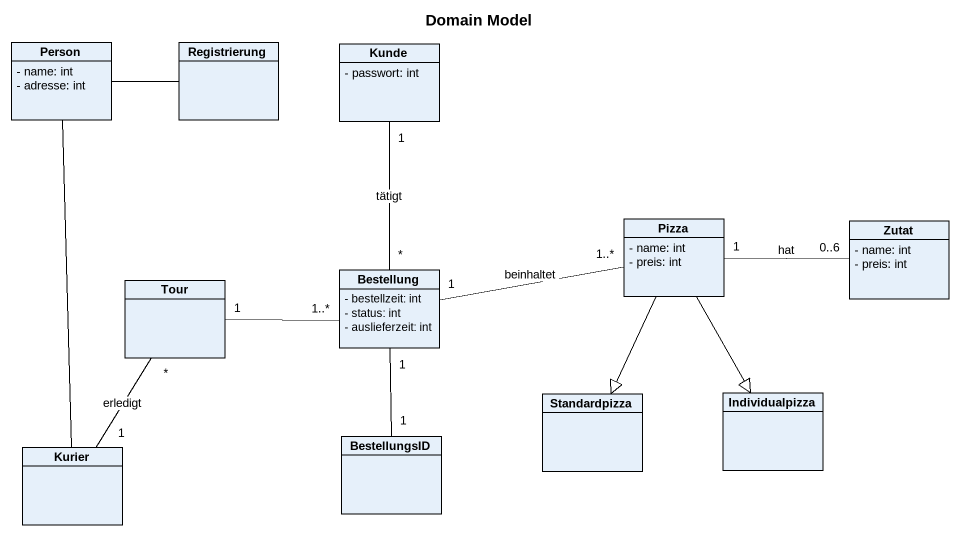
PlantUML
@startuml
title Domain Model
hide circle
hide empty members
skinparam classAttributeIconSize 0
class "Person" as Person_ {
  - name: int
  - adresse: int
}
class Registrierung
class Kunde {
  - passwort: int
}
class Pizza {
  - name: int
  - preis: int
}
class Zutat {
  - name: int
  - preis: int
}
class Tour
class Bestellung {
  - bestellzeit: int
  - status: int
  - auslieferzeit: int
}
class BestellungsID
class Standardpizza
class Individualpizza
class Kurier
Person_ -right- Registrierung
Person_ -- Kurier
Kunde "1" -- "*" Bestellung : tätigt
Pizza --|> Standardpizza
Pizza --|> Individualpizza
Zutat "0..6" -left- "1" Pizza : hat
Tour "1" -right- "1..*" Bestellung
Bestellung "1" -right- "1..*" Pizza : beinhaltet
Bestellung "1" -- "1" BestellungsID
Kurier "1" -up- "*" Tour : erledigt
@enduml
